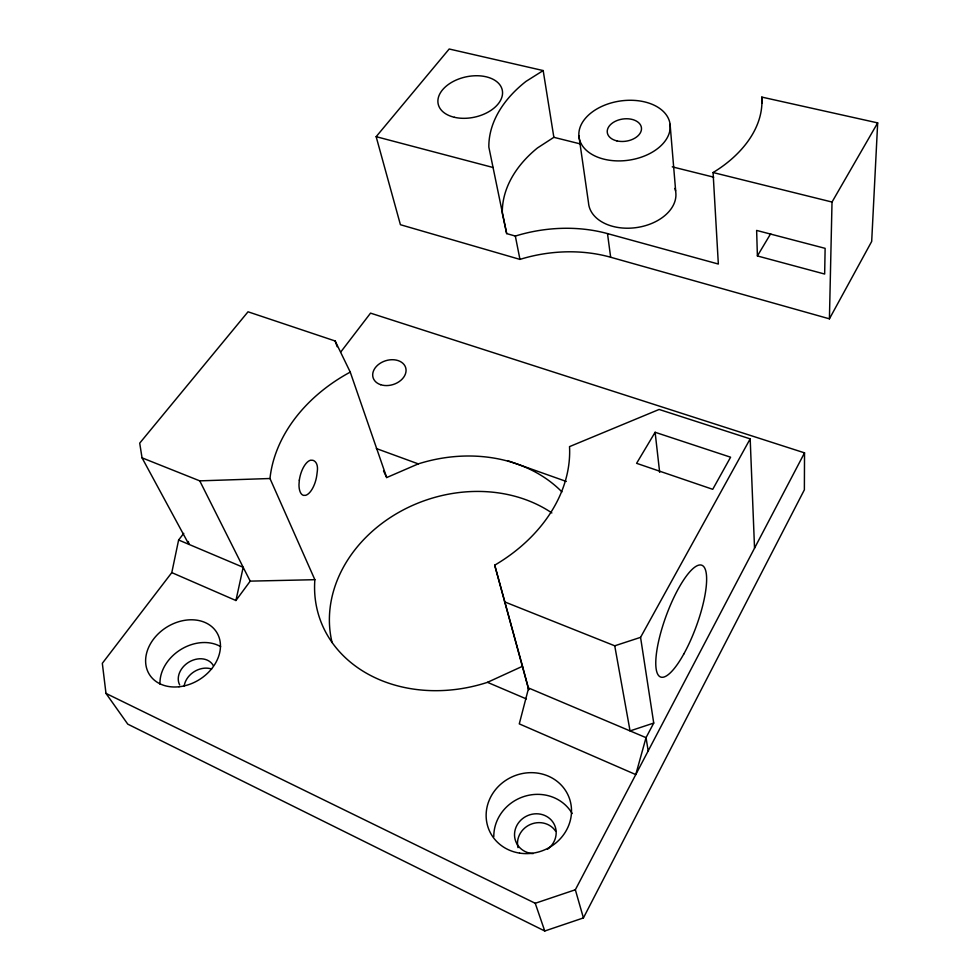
<?xml version="1.0" encoding="UTF-8"?>
<svg xmlns="http://www.w3.org/2000/svg" width="980" height="980" viewBox="0 0 980 980"><rect width="100%" height="100%" fill="white"/><g stroke="black" fill="none" stroke-linecap="round" stroke-linejoin="round"><path stroke-width="1.47" d="M340.856 351.881L370.538 313.135L804.531 452.858L804.372 489.804L583.418 917.929L544.758 931L127.768 724.134L105.987 693.411L102.324 663.313L171.794 572.614L178.617 540.005L183.762 533.353M553.859 137.322L543.177 70.572L449.195 49L376.149 136.673L400.416 224.714L519.951 259.394A125.648 92.61 -10.6 0 1 610.197 257.115L829.423 318.831L871.686 241.448L877.676 122.892L761.815 97.094C764.106 129.446 739.239 156.837 713.073 172.529L718.34 264.036L607.037 233.473A127.841 92.953 -10.7 0 0 515.333 236.058L506.685 233.608L502.311 213.211A132.092 89.768 -7.9 0 1 537.432 147.98L553.859 137.322L580.503 143.962M829.423 318.831L832.02 202.039L877.676 122.892M171.794 572.614L235.923 600.52L243.175 567.31L199.749 480.862L142.039 457.832L139.711 443.144L248.026 311.799L335.16 340.991L350.252 372.106L386.696 477.554L418.288 463.883A139.907 114.587 -18.4 0 1 516.938 463.957M583.418 917.929L575.346 889.767L804.531 452.858M528.698 689.589L494.704 565.178A153.162 118.396 -17.7 0 0 569.527 446.623L659.124 409.456L750.178 438.869L640.565 637.355L653.734 723.069L646.028 737.658L635.775 774.58L519.278 723.877L528.612 688.009L646.028 737.658L648.197 750.901M655.118 432.278L636.596 463.32L712.73 489.314L730.59 457.207L655.118 432.278L659.663 472.36M757.393 255.952L756.634 230.423L825.123 248.344L824.658 274.045L757.393 255.952L770.684 233.718M235.923 600.52L250.219 581.128L314.862 579.695A139.907 114.574 -18.4 0 0 487.477 682.337L526.37 698.924M543.177 70.572L525.99 81.401A138.168 89.976 -8.2 0 0 488.849 147.098L506.685 233.608M487.477 682.337L522.524 666.265L494.704 565.178M105.987 693.411L535.239 903.278L575.346 889.767M653.734 723.069L630.054 730.909L614.742 645.808L504.516 601.83M614.742 645.808L640.565 637.355M199.749 480.862L269.978 478.51A153.052 118.372 -17.7 0 1 350.252 372.106M713.073 172.529L832.02 202.039M672.255 166.845L713.697 177.172M376.149 136.673L493.246 167.543M507.505 460.612L566.305 481.45M376.332 448.546L418.288 463.883M178.617 540.005L243.175 567.31L250.219 581.128M142.039 457.832L188.883 544.353L188.368 541.487M383.523 470.915L386.696 477.554M269.978 478.51L314.862 579.695M335.16 340.991L337.169 346.724M535.239 903.278L544.758 931M522.524 666.265L528.784 689.626M515.333 236.058L519.951 259.394M578.874 135.767L588.502 202.787A43.965 29.841 -7.9 0 0 635.163 227.752A43.965 29.841 -7.9 0 0 675.771 192.227L670.087 124.288A45.986 29.902 -8.3 0 0 598.449 108.07A45.986 29.902 -8.3 0 0 605.089 159.434A45.986 29.902 -8.3 0 0 670.087 124.288M607.502 233.608L610.65 257.238M750.178 438.869L754.539 548.151M761.815 97.094L761.962 103.169M332.073 642.525A135.595 113.068 -18.8 0 1 396.435 513.728A135.595 113.068 -18.8 0 1 551.863 512.932M517.967 847.627A20.85 19.551 -25.2 0 1 530.29 824.499A20.85 19.551 -25.2 0 1 555.562 831.077M184.167 686.123A19.233 15.227 -33 0 1 211.607 669.046M517.428 464.128A139.907 114.574 -18.4 0 1 561.908 491.887M533.157 853.592A21.07 19.674 -24.6 0 1 516.068 827.132A21.07 19.674 -24.6 0 1 548.273 817.455A21.07 19.674 -24.6 0 1 547.465 849.293M179.683 684.934A19.416 15.288 -32.8 0 1 189.324 661.867A19.416 15.288 -32.8 0 1 213.309 665.592M493.798 836.675A42.14 39.359 -24.6 0 1 525.072 796.177A42.14 39.359 -24.6 0 1 572.161 813.535M159.997 684.187A38.833 30.588 -32.8 0 1 180.737 649.569A38.833 30.588 -32.8 0 1 220.635 646.616M674.902 188.405A43.965 29.841 -7.9 0 1 675.563 190.941M299.317 480.139L298.986 484.659A17.934 8.048 -75.8 0 0 303.494 495.366L305.687 495.317A18.314 8.22 -75.8 0 0 316.773 475.471L317.324 471.123A17.946 9.947 -60.3 0 0 312.975 460.318L310.611 460.196A18.302 8.208 -75.8 0 0 299.329 480.139M380.632 384.687A17.04 12.471 -17.2 0 0 406.063 370.71A17.04 12.471 -17.2 0 0 381.416 362.539A17.04 12.471 -17.2 0 0 380.632 384.687M683.795 654.003A59.596 15.95 -69.8 0 0 701.79 565.227A59.596 15.95 -69.8 0 0 657.984 644.191A59.596 15.95 -69.8 0 0 683.795 654.003M519.559 853.102A43.194 39.959 -23.5 0 0 569.552 798.823A43.194 39.959 -23.5 0 0 497.362 787.516A43.194 39.959 -23.5 0 0 519.559 853.102M178.997 686.772A39.702 30.882 -32.1 0 0 217.278 633.325A39.702 30.882 -32.1 0 0 152.843 640.075A39.702 30.882 -32.1 0 0 178.997 686.772M616.885 140.887A17.248 11.209 -8.3 0 0 641.459 127.89A17.248 11.209 -8.3 0 0 614.754 121.581A17.248 11.209 -8.3 0 0 616.885 140.887M454.451 117.306A32.793 20.592 -12.3 0 0 502.556 92.561A32.793 20.592 -12.3 0 0 453.666 81.242A32.793 20.592 -12.3 0 0 454.451 117.306"/></g></svg>
